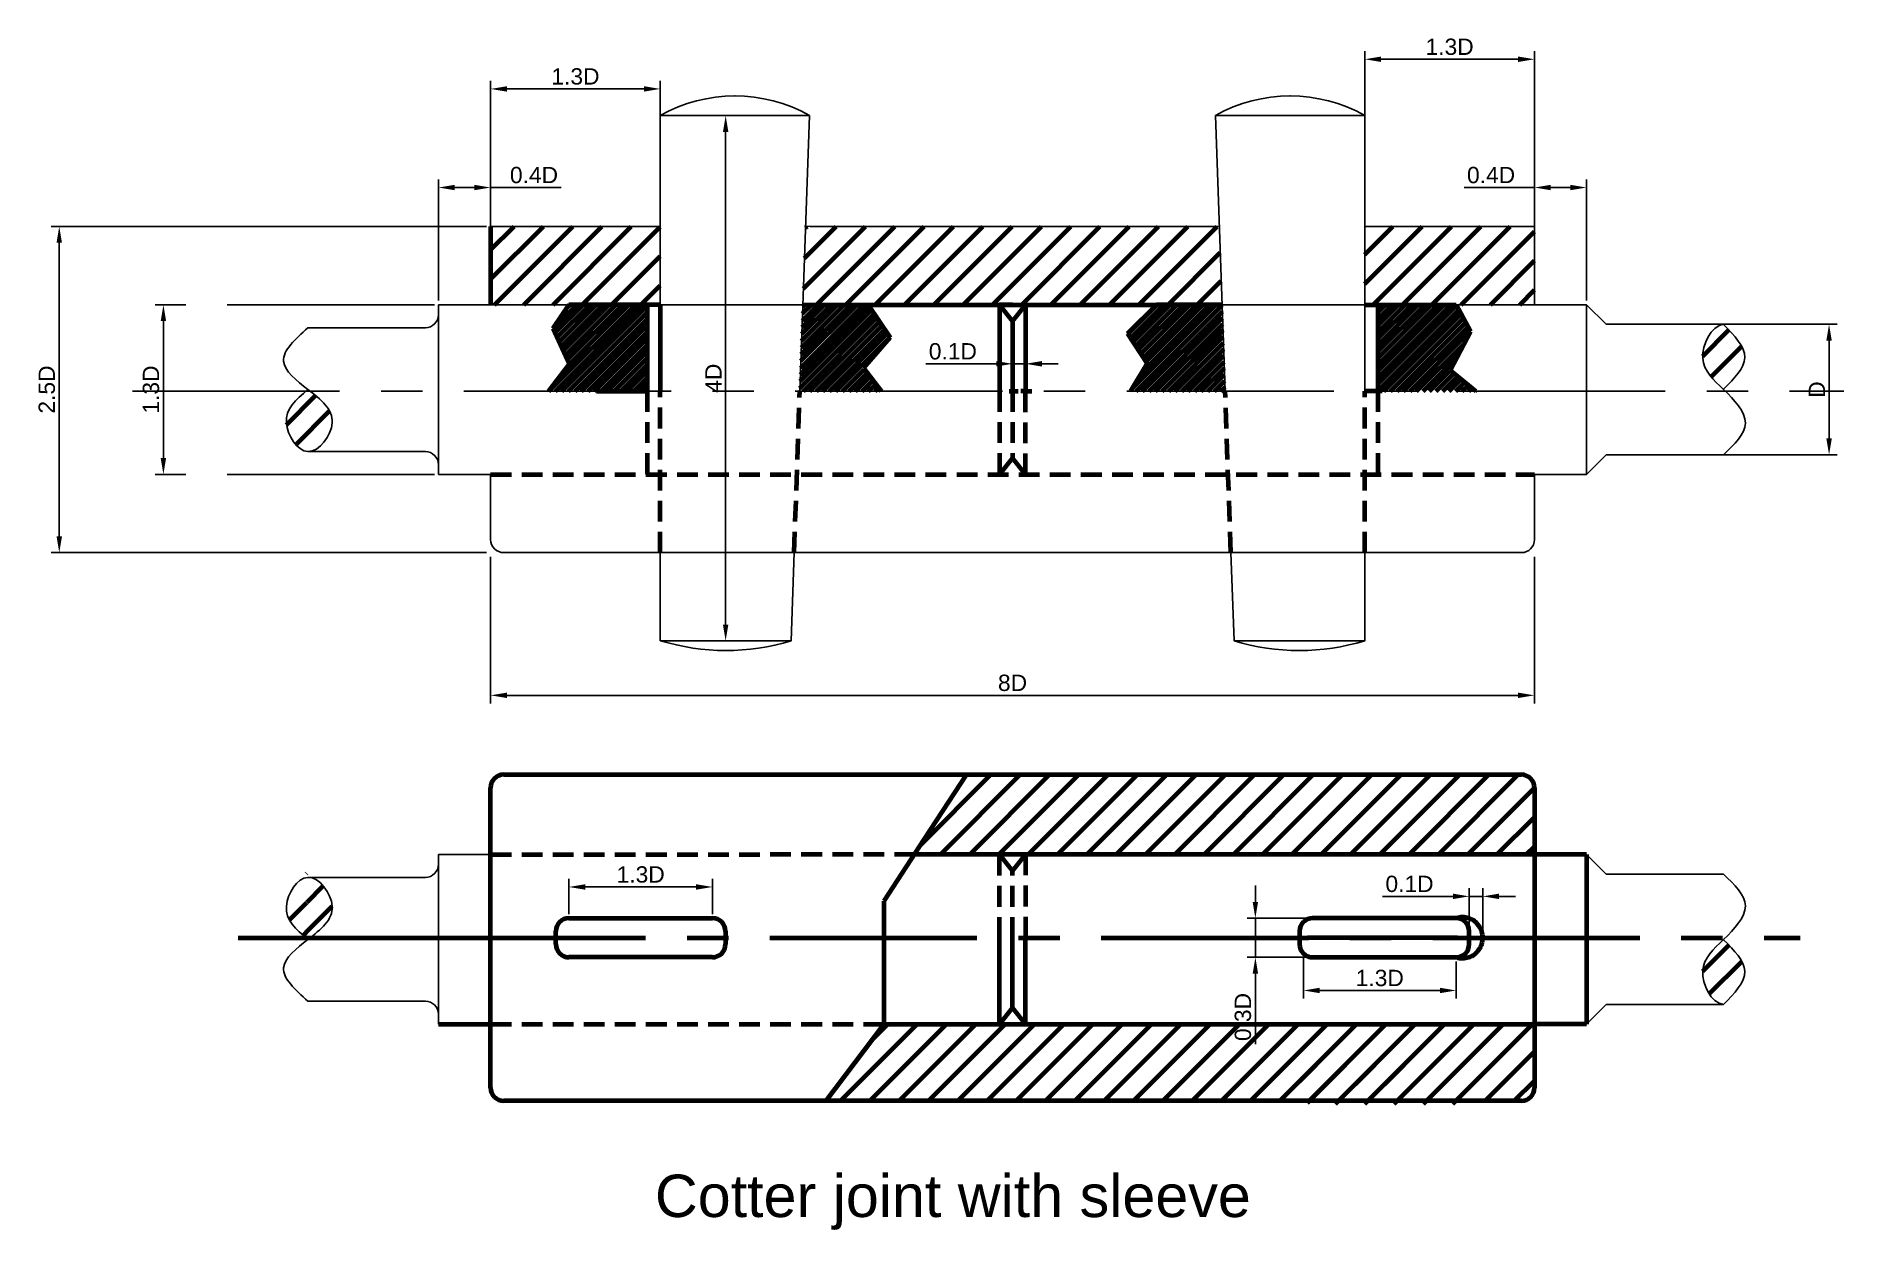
# Model space of a CAD drawing. Header units: millimetres. Extents: x 1809 to 2086, y 1688 to 1871.
import ezdxf

# ---------------------------------------------------------------- set-up
doc = ezdxf.new("R2010")
doc.units = ezdxf.units.MM
doc.linetypes.add('CENTER', pattern=[50.800000000000004, 31.75, -6.35, 6.35, -6.35])
doc.linetypes.add('HIDDEN2', pattern=[4.762499999999999, 3.175, -1.5875])
doc.styles.get("Standard").update_dxf_attribs({"font": 'arial.ttf'})
doc.dimstyles.new('ISO-25', dxfattribs={"dimtxt": 2.5, "dimasz": 2.5, "dimexe": 1.25, "dimexo": 0.625, "dimtad": 1, "dimtxsty": 'Standard', "dimcen": 2.5, "dimadec": 0, "dimazin": 0, "dimtfac": 1, "dimtmove": 0, "dimatfit": 3, "dimfxl": 1, "dimarcsym": 0})
pattern_1 = [(45, (0, 0), (-2.245064030267288, 2.245064030267288), [])]
pattern_2 = [(45, (0, 22.47614198587235), (-2.245064030267288, 2.245064030267288), [])]

# ---------------------------------------------------------------- blocks, each defined once
blk = doc.blocks.new('*D2')
at = {"color": 0, "linetype": 'CENTER', "lineweight": -2, "transparency": 16777216}
for p, q in [((1891.056070759498, 1736.83928515857), (1891.056070759498, 1742.246351432156)), ((1893.556070759498, 1740.996351432156), (1910.556070759498, 1740.996351432156)), ((1913.056070759498, 1736.83928515857), (1913.056070759498, 1742.246351432156))]:
    blk.add_line(p, q, dxfattribs=at)
at = {"color": 0, "linetype": 'CENTER', "lineweight": 100, "transparency": 16777216}
for points in [[(1893.556070759498, 1741.413018098823), (1893.556070759498, 1740.579684765489), (1891.056070759498, 1740.996351432156)], [(1910.556070759498, 1741.413018098823), (1910.556070759498, 1740.579684765489), (1913.056070759498, 1740.996351432156)]]:
    blk.add_solid(points, dxfattribs=at)
at = {"layer": 'Defpoints', "color": 0, "linetype": 'CENTER', "lineweight": 100, "transparency": 16777216}
for p in [(1913.056070759498, 1740.996351432156), (1891.056070759498, 1736.21428515857), (1913.056070759498, 1736.21428515857)]:
    blk.add_point(p, dxfattribs=at)
at = {"color": 0, "linetype": 'CENTER', "lineweight": 100, "transparency": 16777216, "insert": (1902.056070759498, 1742.898636561761), "char_height": 2.5, "attachment_point": 5}
blk.add_mtext('1.3D', dxfattribs=at)
blk = doc.blocks.new('*D3')
at = {"color": 0, "linetype": 'CENTER', "lineweight": -2, "transparency": 16777216}
for p, q in [((1996.27804876492, 1738.714285158572), (1996.27804876492, 1741.214285158572)), ((2004.431070759497, 1736.214285158572), (1995.02804876492, 1736.214285158572)), ((1996.27804876492, 1736.214285158572), (1996.27804876492, 1730.214285158572)), ((2004.431070759497, 1730.214285158572), (1995.02804876492, 1730.214285158572)), ((1996.27804876492, 1727.714285158572), (1996.27804876492, 1716.917900438244))]:
    blk.add_line(p, q, dxfattribs=at)
at = {"color": 0, "linetype": 'CENTER', "lineweight": 100, "transparency": 16777216}
for points in [[(1995.861382098253, 1738.714285158572), (1996.694715431586, 1738.714285158572), (1996.27804876492, 1736.214285158572)], [(1995.861382098253, 1727.714285158572), (1996.694715431586, 1727.714285158572), (1996.27804876492, 1730.214285158572)]]:
    blk.add_solid(points, dxfattribs=at)
at = {"layer": 'Defpoints', "color": 0, "linetype": 'CENTER', "lineweight": 100, "transparency": 16777216}
for p in [(2005.056070759497, 1736.214285158572), (1996.27804876492, 1730.214285158572), (2005.056070759497, 1730.214285158572)]:
    blk.add_point(p, dxfattribs=at)
at = {"color": 0, "linetype": 'CENTER', "lineweight": 100, "transparency": 16777216, "insert": (1994.375763635315, 1721.066092798408), "char_height": 2.5, "attachment_point": 5, "rotation": 90}
blk.add_mtext('0.3D', dxfattribs=at)
blk = doc.blocks.new('*D5')
at = {"color": 0, "linetype": 'CENTER', "lineweight": -2, "transparency": 16777216}
for p, q in [((2029.056070759497, 1733.83928515857), (2029.056070759497, 1740.80463453191)), ((2031.147956302776, 1733.839285158572), (2031.147956302776, 1740.80463453191)), ((2026.556070759497, 1739.55463453191), (2015.75968603917, 1739.55463453191)), ((2031.147956302776, 1739.55463453191), (2029.056070759497, 1739.55463453191)), ((2033.647956302776, 1739.55463453191), (2036.147956302776, 1739.55463453191))]:
    blk.add_line(p, q, dxfattribs=at)
at = {"color": 0, "linetype": 'CENTER', "lineweight": 100, "transparency": 16777216}
for points in [[(2026.556070759497, 1739.971301198577), (2026.556070759497, 1739.137967865243), (2029.056070759497, 1739.55463453191)], [(2033.647956302776, 1739.971301198577), (2033.647956302776, 1739.137967865243), (2031.147956302776, 1739.55463453191)]]:
    blk.add_solid(points, dxfattribs=at)
at = {"layer": 'Defpoints', "color": 0, "linetype": 'CENTER', "lineweight": 100, "transparency": 16777216}
for p in [(2029.056070759497, 1739.55463453191), (2029.056070759497, 1733.21428515857), (2031.147956302776, 1733.214285158572)]:
    blk.add_point(p, dxfattribs=at)
at = {"color": 0, "linetype": 'CENTER', "lineweight": 100, "transparency": 16777216, "insert": (2019.907878399334, 1741.456067001214), "char_height": 2.5, "attachment_point": 5}
blk.add_mtext('0.1D', dxfattribs=at)
blk = doc.blocks.new('*D6')
at = {"color": 0, "linetype": 'CENTER', "lineweight": -2, "transparency": 16777216}
for p, q in [((2003.641857197124, 1730.175071596198), (2003.641857197124, 1723.882451379656)), ((2027.056070759497, 1729.589285158572), (2027.056070759497, 1723.882451379656)), ((2006.141857197124, 1725.132451379656), (2024.556070759497, 1725.132451379656))]:
    blk.add_line(p, q, dxfattribs=at)
at = {"color": 0, "linetype": 'CENTER', "lineweight": 100, "transparency": 16777216}
for points in [[(2006.141857197124, 1725.549118046323), (2006.141857197124, 1724.715784712989), (2003.641857197124, 1725.132451379656)], [(2024.556070759497, 1725.549118046323), (2024.556070759497, 1724.715784712989), (2027.056070759497, 1725.132451379656)]]:
    blk.add_solid(points, dxfattribs=at)
at = {"layer": 'Defpoints', "color": 0, "linetype": 'CENTER', "lineweight": 100, "transparency": 16777216}
for p in [(2003.641857197124, 1730.800071596198), (2027.056070759497, 1730.214285158572), (2027.056070759497, 1725.132451379656)]:
    blk.add_point(p, dxfattribs=at)
at = {"color": 0, "linetype": 'CENTER', "lineweight": 100, "transparency": 16777216, "insert": (2015.348963978311, 1727.03473650926), "char_height": 2.5, "attachment_point": 5}
blk.add_mtext('1.3D', dxfattribs=at)
blk = doc.blocks.new('*D7')
at = {"color": 0, "lineweight": -2, "transparency": 16777216}
for p, q in [((1915.878129583027, 1859.243802430995), (1913.832336066946, 1859.243802430995)), ((1915.082336066946, 1856.743802430995), (1915.082336066946, 1781.223983793653)), ((1914.457336066946, 1778.723983793653), (1913.832336066946, 1778.723983793653))]:
    blk.add_line(p, q, dxfattribs=at)
at = {"color": 0, "lineweight": 100, "transparency": 16777216}
for points in [[(1914.665669400279, 1856.743802430995), (1915.499002733613, 1856.743802430995), (1915.082336066946, 1859.243802430995)], [(1914.665669400279, 1781.223983793653), (1915.499002733613, 1781.223983793653), (1915.082336066946, 1778.723983793653)]]:
    blk.add_solid(points, dxfattribs=at)
at = {"layer": 'Defpoints', "color": 0, "lineweight": 100, "transparency": 16777216}
for p in [(1916.503129583027, 1859.243802430995), (1915.082336066946, 1778.723983793653), (1915.082336066946, 1778.723983793653)]:
    blk.add_point(p, dxfattribs=at)
at = {"color": 0, "lineweight": 100, "transparency": 16777216, "insert": (1913.207336066945, 1818.983893112324), "char_height": 2.5, "attachment_point": 5, "rotation": 90}
blk.add_mtext('4D', dxfattribs=at)
blk = doc.blocks.new('*D8')
at = {"color": 0, "linetype": 'CENTER', "lineweight": -2, "transparency": 16777216}
for p, q in [((1879.056070759498, 1842.868802430995), (1879.056070759498, 1864.574861760845)), ((1881.556070759498, 1863.324861760845), (1902.556070759498, 1863.324861760845)), ((1905.056070759498, 1842.868802430995), (1905.056070759498, 1864.574861760845))]:
    blk.add_line(p, q, dxfattribs=at)
at = {"color": 0, "linetype": 'CENTER', "lineweight": 100, "transparency": 16777216}
for points in [[(1881.556070759498, 1863.741528427512), (1881.556070759498, 1862.908195094178), (1879.056070759498, 1863.324861760845)], [(1902.556070759498, 1863.741528427512), (1902.556070759498, 1862.908195094178), (1905.056070759498, 1863.324861760845)]]:
    blk.add_solid(points, dxfattribs=at)
at = {"layer": 'Defpoints', "color": 0, "linetype": 'CENTER', "lineweight": 100, "transparency": 16777216}
for p in [(1905.056070759498, 1863.324861760845), (1879.056070759498, 1842.243802430995), (1905.056070759498, 1842.243802430995)]:
    blk.add_point(p, dxfattribs=at)
at = {"color": 0, "linetype": 'CENTER', "lineweight": 100, "transparency": 16777216, "insert": (1892.056070759498, 1865.22714689045), "char_height": 2.5, "attachment_point": 5}
blk.add_mtext('1.3D', dxfattribs=at)
blk = doc.blocks.new('*D10')
at = {"color": 0, "linetype": 'CENTER', "lineweight": -2, "transparency": 16777216}
for p, q in [((1870.431070759498, 1830.243802430995), (1827.646963224028, 1830.243802430995)), ((1828.896963224028, 1827.743802430995), (1828.896963224028, 1806.743802430995)), ((1870.431070759498, 1804.243802430995), (1827.646963224028, 1804.243802430995))]:
    blk.add_line(p, q, dxfattribs=at)
at = {"color": 0, "linetype": 'CENTER', "lineweight": 100, "transparency": 16777216}
for points in [[(1828.480296557361, 1827.743802430995), (1829.313629890694, 1827.743802430995), (1828.896963224028, 1830.243802430995)], [(1828.480296557361, 1806.743802430995), (1829.313629890694, 1806.743802430995), (1828.896963224028, 1804.243802430995)]]:
    blk.add_solid(points, dxfattribs=at)
at = {"layer": 'Defpoints', "color": 0, "linetype": 'CENTER', "lineweight": 100, "transparency": 16777216}
for p in [(1871.056070759498, 1830.243802430995), (1828.896963224028, 1804.243802430995), (1871.056070759498, 1804.243802430995)]:
    blk.add_point(p, dxfattribs=at)
at = {"color": 0, "linetype": 'CENTER', "lineweight": 100, "transparency": 16777216, "insert": (1826.994678094423, 1817.243802430995), "char_height": 2.5, "attachment_point": 5, "rotation": 90}
blk.add_mtext('1.3D', dxfattribs=at)
blk = doc.blocks.new('*D11')
at = {"color": 0, "lineweight": -2, "transparency": 16777216}
for p, q in [((1878.431070759498, 1842.243802430995), (1811.681988144838, 1842.243802430995)), ((1812.931988144838, 1839.743802430995), (1812.931988144838, 1794.743802430995)), ((1878.431070759499, 1792.243802430995), (1811.681988144838, 1792.243802430995))]:
    blk.add_line(p, q, dxfattribs=at)
at = {"color": 0, "lineweight": 100, "transparency": 16777216}
for points in [[(1812.515321478171, 1839.743802430995), (1813.348654811505, 1839.743802430995), (1812.931988144838, 1842.243802430995)], [(1812.515321478171, 1794.743802430995), (1813.348654811505, 1794.743802430995), (1812.931988144838, 1792.243802430995)]]:
    blk.add_solid(points, dxfattribs=at)
at = {"layer": 'Defpoints', "color": 0, "lineweight": 100, "transparency": 16777216}
for p in [(1879.056070759498, 1842.243802430995), (1812.931988144838, 1792.243802430995), (1879.056070759499, 1792.243802430995)]:
    blk.add_point(p, dxfattribs=at)
at = {"color": 0, "lineweight": 100, "transparency": 16777216, "insert": (1811.030555675533, 1817.243802430995), "char_height": 2.5, "attachment_point": 5, "rotation": 90}
blk.add_mtext('2.5D', dxfattribs=at)
blk = doc.blocks.new('*D12')
at = {"color": 0, "lineweight": -2, "transparency": 16777216}
for p, q in [((1879.056070759499, 1791.618802430995), (1879.056070759499, 1769.120634679183)), ((2039.056070759498, 1791.618802430992), (2039.056070759498, 1769.120634679183)), ((1881.556070759499, 1770.370634679183), (2036.556070759498, 1770.370634679183))]:
    blk.add_line(p, q, dxfattribs=at)
at = {"color": 0, "lineweight": 100, "transparency": 16777216}
for points in [[(1881.556070759499, 1770.78730134585), (1881.556070759499, 1769.953968012516), (1879.056070759499, 1770.370634679183)], [(2036.556070759498, 1770.78730134585), (2036.556070759498, 1769.953968012516), (2039.056070759498, 1770.370634679183)]]:
    blk.add_solid(points, dxfattribs=at)
at = {"layer": 'Defpoints', "color": 0, "lineweight": 100, "transparency": 16777216}
for p in [(1879.056070759499, 1792.243802430995), (2039.056070759498, 1792.243802430992), (2039.056070759498, 1770.370634679183)]:
    blk.add_point(p, dxfattribs=at)
at = {"color": 0, "lineweight": 100, "transparency": 16777216, "insert": (1959.056070759499, 1772.272067148487), "char_height": 2.5, "attachment_point": 5}
blk.add_mtext('8D', dxfattribs=at)
blk = doc.blocks.new('*D14')
at = {"color": 0, "lineweight": -2, "transparency": 16777216}
for p, q in [((2050.681070759498, 1827.243802430995), (2085.469503175306, 1827.243802430995)), ((2084.219503175306, 1824.743802430995), (2084.219503175306, 1809.743802430995)), ((2050.681070759498, 1807.243802430995), (2085.469503175306, 1807.243802430995))]:
    blk.add_line(p, q, dxfattribs=at)
at = {"color": 0, "lineweight": 100, "transparency": 16777216}
for points in [[(2083.802836508639, 1824.743802430995), (2084.636169841972, 1824.743802430995), (2084.219503175306, 1827.243802430995)], [(2083.802836508639, 1809.743802430995), (2084.636169841972, 1809.743802430995), (2084.219503175306, 1807.243802430995)]]:
    blk.add_solid(points, dxfattribs=at)
at = {"layer": 'Defpoints', "color": 0, "lineweight": 100, "transparency": 16777216}
for p in [(2050.056070759498, 1827.243802430995), (2050.056070759498, 1807.243802430995), (2084.219503175306, 1807.243802430995)]:
    blk.add_point(p, dxfattribs=at)
at = {"color": 0, "lineweight": 100, "transparency": 16777216, "insert": (2082.344503175305, 1817.243802430995), "char_height": 2.5, "attachment_point": 5, "rotation": 90}
blk.add_mtext('D', dxfattribs=at)
blk = doc.blocks.new('*D15')
at = {"color": 0, "lineweight": -2, "transparency": 16777216}
for p, q in [((1956.556070759498, 1821.188504987602), (1945.75968603917, 1821.188504987602)), ((1959.056070759498, 1821.551564284518), (1959.056070759498, 1822.438504987602)), ((1961.056070759498, 1821.188504987602), (1959.056070759498, 1821.188504987602)), ((1961.056070759498, 1821.551564284518), (1961.056070759498, 1822.438504987602)), ((1963.556070759498, 1821.188504987602), (1966.056070759498, 1821.188504987602))]:
    blk.add_line(p, q, dxfattribs=at)
at = {"color": 0, "lineweight": 100, "transparency": 16777216}
for points in [[(1956.556070759498, 1821.605171654269), (1956.556070759498, 1820.771838320935), (1959.056070759498, 1821.188504987602)], [(1963.556070759498, 1821.605171654269), (1963.556070759498, 1820.771838320935), (1961.056070759498, 1821.188504987602)]]:
    blk.add_solid(points, dxfattribs=at)
at = {"layer": 'Defpoints', "color": 0, "lineweight": 100, "transparency": 16777216}
for p in [(1959.056070759498, 1821.188504987602), (1959.056070759498, 1820.926564284518), (1961.056070759498, 1820.926564284518)]:
    blk.add_point(p, dxfattribs=at)
at = {"color": 0, "lineweight": 100, "transparency": 16777216, "insert": (1949.907878399334, 1823.089937456906), "char_height": 2.5, "attachment_point": 5}
blk.add_mtext('0.1D', dxfattribs=at)
blk = doc.blocks.new('*D16')
at = {"color": 0, "lineweight": -2, "transparency": 16777216}
for p, q in [((2013.056070759498, 1842.868802430995), (2013.056070759498, 1869.120772621304)), ((2015.556070759498, 1867.870772621304), (2036.556070759498, 1867.870772621304)), ((2039.056070759498, 1842.868802430995), (2039.056070759498, 1869.120772621304))]:
    blk.add_line(p, q, dxfattribs=at)
at = {"color": 0, "lineweight": 100, "transparency": 16777216}
for points in [[(2015.556070759498, 1868.28743928797), (2015.556070759498, 1867.454105954637), (2013.056070759498, 1867.870772621304)], [(2036.556070759498, 1868.28743928797), (2036.556070759498, 1867.454105954637), (2039.056070759498, 1867.870772621304)]]:
    blk.add_solid(points, dxfattribs=at)
at = {"layer": 'Defpoints', "color": 0, "lineweight": 100, "transparency": 16777216}
for p in [(2039.056070759498, 1867.870772621304), (2013.056070759498, 1842.243802430995), (2039.056070759498, 1842.243802430995)]:
    blk.add_point(p, dxfattribs=at)
at = {"color": 0, "lineweight": 100, "transparency": 16777216, "insert": (2026.056070759498, 1869.773057750908), "char_height": 2.5, "attachment_point": 5}
blk.add_mtext('1.3D', dxfattribs=at)
blk = doc.blocks.new('*D17')
at = {"color": 0, "lineweight": -2, "transparency": 16777216}
for p, q in [((1871.056070759498, 1830.868802430995), (1871.056070759498, 1849.46005528897)), ((1879.056070759498, 1830.868802430995), (1879.056070759498, 1849.46005528897)), ((1873.556070759498, 1848.21005528897), (1876.556070759498, 1848.21005528897)), ((1879.056070759498, 1848.21005528897), (1889.852455479826, 1848.21005528897))]:
    blk.add_line(p, q, dxfattribs=at)
at = {"color": 0, "lineweight": 100, "transparency": 16777216}
for points in [[(1873.556070759498, 1848.626721955636), (1873.556070759498, 1847.793388622303), (1871.056070759498, 1848.21005528897)], [(1876.556070759498, 1848.626721955636), (1876.556070759498, 1847.793388622303), (1879.056070759498, 1848.21005528897)]]:
    blk.add_solid(points, dxfattribs=at)
at = {"layer": 'Defpoints', "color": 0, "lineweight": 100, "transparency": 16777216}
for p in [(1879.056070759498, 1848.21005528897), (1871.056070759498, 1830.243802430995), (1879.056070759498, 1830.243802430995)]:
    blk.add_point(p, dxfattribs=at)
at = {"color": 0, "lineweight": 100, "transparency": 16777216, "insert": (1885.704263119662, 1850.111487758274), "char_height": 2.5, "attachment_point": 5}
blk.add_mtext('0.4D', dxfattribs=at)
blk = doc.blocks.new('*D18')
at = {"color": 0, "lineweight": -2, "transparency": 16777216}
for p, q in [((2039.056070759497, 1830.868802430995), (2039.056070759497, 1849.46005528897)), ((2047.056070759498, 1830.868802430995), (2047.056070759498, 1849.46005528897)), ((2039.056070759497, 1848.21005528897), (2028.25968603917, 1848.21005528897)), ((2044.556070759498, 1848.21005528897), (2041.556070759497, 1848.21005528897))]:
    blk.add_line(p, q, dxfattribs=at)
at = {"color": 0, "lineweight": 100, "transparency": 16777216}
for points in [[(2041.556070759497, 1848.626721955636), (2041.556070759497, 1847.793388622303), (2039.056070759497, 1848.21005528897)], [(2044.556070759498, 1848.626721955636), (2044.556070759498, 1847.793388622303), (2047.056070759498, 1848.21005528897)]]:
    blk.add_solid(points, dxfattribs=at)
at = {"layer": 'Defpoints', "color": 0, "lineweight": 100, "transparency": 16777216}
for p in [(2039.056070759497, 1848.21005528897), (2039.056070759497, 1830.243802430995), (2047.056070759498, 1830.243802430995)]:
    blk.add_point(p, dxfattribs=at)
at = {"color": 0, "lineweight": 100, "transparency": 16777216, "insert": (2032.407878399333, 1850.111487758274), "char_height": 2.5, "attachment_point": 5}
blk.add_mtext('0.4D', dxfattribs=at)

msp = doc.modelspace()

# ---------------------------------------------------------------- hatches: boundary and pattern name
at = {"lineweight": 100}
h = msp.add_hatch(dxfattribs=at)
h.set_pattern_fill('ANSI31', color=256)
h.set_pattern_definition(pattern_1)
h.paths.add_polyline_path([(1905.056070759498, 1830.243802430995), (1905.056070759498, 1842.243802430995), (1879.056070759498, 1842.243802430995), (1879.056070759498, 1830.243802430995)])
h.paths.add_polyline_path([(2013.056070759498, 1842.243802430995), (2013.056070759498, 1830.243802430995), (2015.056070759498, 1830.243802430995), (2027.056067425418, 1830.252747703201), (2039.056070759498, 1830.247380539281), (2039.056070759498, 1842.243802430995)])
h.paths.add_polyline_path([(1928.056070759498, 1842.243802430995), (1927.351066612415, 1842.268684930304), (1926.926658994792, 1830.243802430995), (1936.926657530292, 1830.249214455132), (1981.141882658645, 1830.247041612668), (1981.185591378702, 1830.290461600766), (1991.185482524204, 1830.243802430995), (1990.761074906581, 1842.268684930304), (1990.056070759498, 1842.243802430995)])
h = msp.add_hatch(dxfattribs=at)
h.set_pattern_fill('JIS_WOOD', color=256)
h.set_pattern_definition([(45, (0, 0), (-0.4999999991609842, 0.4999999991609843), [])])
h.paths.add_polyline_path([(1903.056070759498, 1830.243802430995), (1891.056070759498, 1830.243802430995), (1888.592856905181, 1826.618761034927), (1891.077840654139, 1821.156299017944), (1887.930200899274, 1816.992293795535), (1903.056070759498, 1816.992293795535)])
h.paths.add_polyline_path([(1940.299061049325, 1825.246184471583), (1936.930305625407, 1830.243802430995), (1926.926658994792, 1830.243802430995), (1926.458958690011, 1816.992293795535), (1938.931691565795, 1816.992293795535), (1936.196952598732, 1820.496850786268)])
h.paths.add_polyline_path([(1979.692391241162, 1821.212500958209), (1977.1529849611, 1816.992293795535), (1991.653182828985, 1816.992293795535), (1991.185482524204, 1830.243802430995), (1981.138621937232, 1830.243802430995), (1976.69719965265, 1825.831719384801)])
h.paths.add_polyline_path([(2015.056070759498, 1816.992293795535), (2030.098352446743, 1816.992293795535), (2026.113752734835, 1820.190928162885), (2029.268225811989, 1826.162905908012), (2027.06090584214, 1830.243802430995), (2015.056070759498, 1830.243802430995)])
h = msp.add_hatch(dxfattribs=at)
h.set_pattern_fill('ANSI31', color=256)
h.set_pattern_definition(pattern_1)
edge = h.paths.add_edge_path()
edge.add_spline(control_points=[(1851.193007538845, 1807.743802430994), (1852.877346931492, 1807.808964760297), (1856.510545008367, 1812.843259088859), (1853.221720400255, 1815.557251731796), (1851.379472359594, 1816.992293795535)], knot_values=[12.4175952060074, 12.4175952060074, 12.4175952060074, 12.4175952060074, 18.02502989470254, 23.98843170239617, 23.98843170239617, 23.98843170239617, 23.98843170239617], degree=3, periodic=0)
edge.add_line((1851.379472359594, 1816.992293795535), (1850.763956786233, 1816.992293795535))
edge.add_spline(control_points=[(1850.763956786233, 1816.992293795535), (1849.000581450015, 1815.550978046382), (1846.278215006146, 1812.778049812601), (1849.407633958866, 1807.808484671646), (1851.056070759498, 1807.743802430994)], knot_values=[24.14061821083054, 24.14061821083054, 24.14061821083054, 24.14061821083054, 29.8938918478058, 35.39944954943317, 35.39944954943377, 35.39944954943377, 35.39944954943377], degree=3, periodic=0)
edge.add_line((1851.056070759496, 1807.743802430995), (1851.193007538846, 1807.743802430995))
edge = h.paths.add_edge_path()
edge.add_spline(control_points=[(2068.101407065619, 1817.353282578321), (2069.682687709104, 1818.942305518202), (2072.931062610642, 1822.206585174788), (2069.688230121769, 1825.532629581157), (2068.02398027811, 1827.23958450476)], knot_values=[0, 0, 0, 0, 5.756811717283259, 11.82603655610111, 11.82603655610111, 11.82603655610111, 11.82603655610111], degree=3, periodic=0)
edge.add_spline(control_points=[(2068.023980278109, 1827.23958450476), (2066.125273312886, 1826.975121019354), (2063.392406592109, 1821.435026055369), (2066.579841354798, 1818.672169877224), (2068.229294698276, 1817.076689450024), (2068.315874117291, 1816.992293795535)], knot_values=[11.701152654938, 11.701152654938, 11.701152654938, 11.701152654938, 17.77421631639267, 23.54032160512967, 23.86016723394088, 23.86016723394088, 23.86016723394088, 23.86016723394088], degree=3, periodic=0)
h.paths.add_polyline_path([(2027.056070759497, 1707.7381431727), (2005.056070759498, 1707.738143172699, -0.4142135623731137), (2003.056070759497, 1709.738143172699), (2003.056070759497, 1710.738143172697), (2029.056070759497, 1710.738143172697), (2029.056070759497, 1709.738143172701, -0.4142135623731507)])
h.paths.add_polyline_path([(2027.056070759497, 1713.7381431727), (2005.056070759497, 1713.738143172699, 0.4142135623730764), (2003.056070759497, 1711.738143172699), (2003.056070759497, 1710.738143172697), (2029.056070759497, 1710.738143172697), (2029.056070759497, 1711.7381431727, 0.4142135623731092)])
h.paths.add_polyline_path([(2068.137965752599, 1700.607783518451), (2068.175939801666, 1700.646760335922), (2068.099978133398, 1700.568806571859)])
h.paths.add_polyline_path([(2068.251829095895, 1700.724713411334), (2068.175939801666, 1700.646760335922), (2068.213895757224, 1700.685736981229)])
h.paths.add_polyline_path([(2068.327609829065, 1700.802665453774), (2068.251829095895, 1700.724713411334), (2068.289735294301, 1700.763689583196)])
h.paths.add_polyline_path([(2067.898379384921, 1710.335292481149), (2067.930297789125, 1710.365891659601), (2067.891852489685, 1710.32907058431), (2067.853446051082, 1710.292314796242)])
h.paths.add_polyline_path([(2068.023603302768, 1710.455340744959), (2068.101407065619, 1710.377154389912), (2068.315874117291, 1710.738143172697), (2068.277297486248, 1710.700581869537), (2068.238711712099, 1710.663093568227), (2068.200121833745, 1710.625679085892), (2068.161532890082, 1710.588339239653), (2068.122949920011, 1710.551074846633), (2068.084377962432, 1710.513886723956), (2068.045822054492, 1710.47677567708), (2068.007287051326, 1710.43974129916), (2067.968777469605, 1710.402780928942)])
h.paths.add_polyline_path([(2067.662153563557, 1710.109413425284), (2067.624074365737, 1710.07298831718), (2067.700298501004, 1710.145886379648)])
h.paths.add_polyline_path([(2067.548131108162, 1710.000270012442), (2067.624074365737, 1710.07298831718), (2067.586065387339, 1710.036608148509)])
h.paths.add_polyline_path([(2068.329636747138, 1710.147633093011), (2068.405535270426, 1710.071124299994), (2068.367602699771, 1710.10937885532)])
h.paths.add_polyline_path([(2068.253623771353, 1710.224140796995), (2068.177534493902, 1710.300647774959), (2068.215586285909, 1710.262394354041)])
h.paths.add_polyline_path([(2068.253623771353, 1710.224140796995), (2068.329636747138, 1710.147633093011), (2068.291642181381, 1710.185887058444)])
at = {"linetype": 'CENTER', "lineweight": 100}
h = msp.add_hatch(dxfattribs=at)
h.set_pattern_fill('ANSI31', color=256)
h.set_pattern_definition(pattern_2)
h.paths.add_polyline_path([(2039.056070759498, 1746.020782697435), (2039.056070759498, 1756.21428515857, 0.4142135623730951), (2037.056070759498, 1758.21428515857), (1959.056070759498, 1758.21428515857), (1951.999186653173, 1758.21428515857), (1945.533494389721, 1748.333195595289), (1944.020366703973, 1746.020782697435)])
at = {"lineweight": 100}
h = msp.add_hatch(dxfattribs=at)
h.set_pattern_fill('ANSI31', color=256)
h.set_pattern_definition(pattern_1)
edge = h.paths.add_edge_path()
edge.add_spline(control_points=[(1851.379472359594, 1733.21428515857), (1853.221720400255, 1734.649327222309), (1856.510545008367, 1737.363319865246), (1852.877346931492, 1742.397614193808), (1851.193007538845, 1742.46277652311)], knot_values=[12.41759520600709, 12.41759520600709, 12.41759520600709, 12.41759520600709, 18.38099701370102, 23.98843170239617, 23.98843170239617, 23.98843170239617, 23.98843170239617], degree=3, periodic=0)
edge.add_line((1851.193007538844, 1742.46277652311), (1851.056070759499, 1742.46277652311))
edge.add_spline(control_points=[(1851.056070759498, 1742.46277652311), (1849.407633958866, 1742.398094282458), (1846.278215006145, 1737.428529141504), (1849.000581450015, 1734.655600907722), (1850.763956786234, 1733.214285158569)], knot_values=[24.14061821083054, 24.14061821083054, 24.14061821083054, 24.14061821083114, 29.64617591245851, 35.39944954943433, 35.39944954943433, 35.39944954943433, 35.39944954943433], degree=3, periodic=0)
edge.add_line((1850.763956786233, 1733.21428515857), (1851.379472359594, 1733.21428515857))
edge = h.paths.add_edge_path()
edge.add_spline(control_points=[(2068.02398027811, 1722.966994449345), (2069.688230121769, 1724.673949372948), (2072.931062610642, 1727.999993779317), (2069.682687709104, 1731.264273435902), (2068.101407065619, 1732.853296375784)], knot_values=[0, 0, 0, 0, 6.069224838817854, 11.82603655610111, 11.82603655610111, 11.82603655610111, 11.82603655610111], degree=3, periodic=0)
edge.add_spline(control_points=[(2068.315874117291, 1733.21428515857), (2068.229294698276, 1733.12988950408), (2066.579841354798, 1731.53440907688), (2063.392406592109, 1728.771552898736), (2066.125273312886, 1723.23145793475), (2068.023980278109, 1722.966994449344)], knot_values=[11.70115265493829, 11.70115265493829, 11.70115265493829, 11.70115265493829, 12.0209982837492, 17.7871035724862, 23.86016723394108, 23.86016723394108, 23.86016723394108, 23.86016723394108], degree=3, periodic=0)
at = {"linetype": 'CENTER', "lineweight": 100}
h = msp.add_hatch(dxfattribs=at)
h.set_pattern_fill('ANSI31', color=256)
h.set_pattern_definition(pattern_2)
h.paths.add_polyline_path([(2037.056070759498, 1708.21428515857, 0.4142135623730948), (2039.056070759498, 1710.21428515857), (2039.056070759498, 1719.96277652311), (1939.307920510727, 1719.96277652311), (1930.446888147123, 1708.214285158569)])

# ---------------------------------------------------------------- linework, layer by layer
for p, q in [((1916.450188406464, 1862.243802430995), (1916.556070759531, 1862.243802430995)), ((2001.661953112418, 1862.243802430995), (2001.556070759566, 1862.243802430995)), ((1905.056070759498, 1842.243802430995), (1905.056070759498, 1859.243802430995)), ((1905.056070759498, 1859.243802430995), (1905.056070759498, 1839.243802430995)), ((1905.056070759498, 1859.243802430995), (1927.950188406557, 1859.243802430995)), ((1926.458958690011, 1816.992293795535), (1927.950188406557, 1859.243802430995)), ((1990.161953112439, 1859.243802430995), (2013.056070759498, 1859.243802430995)), ((1991.653182828985, 1816.992293795535), (1990.161953112439, 1859.243802430995)), ((2013.056070759498, 1842.243802430995), (2013.056070759498, 1859.243802430995)), ((1879.056070759498, 1830.243802430995), (1879.056070759498, 1842.243802430995)), ((1879.056070759498, 1842.243802430995), (1905.056070759498, 1842.243802430995)), ((1905.056070759498, 1830.243802430995), (1905.056070759498, 1842.243802430995)), ((1928.056070759498, 1842.243802430995), (1927.351066612414, 1842.268684930304)), ((1928.056070759498, 1842.243802430995), (1990.056070759498, 1842.243802430995)), ((1990.056070759498, 1842.243802430995), (1990.761074906581, 1842.268684930304)), ((2013.056070759498, 1830.243802430995), (2013.056070759498, 1842.243802430995)), ((2039.056070759498, 1842.243802430995), (2013.056070759498, 1842.243802430995)), ((2039.056070759498, 1830.243802430995), (2039.056070759498, 1842.243802430995)), ((1871.056070759498, 1830.243802430995), (1871.056070759498, 1804.243802430995)), ((1871.056070759498, 1830.243802430995), (1871.056070759498, 1827.243802430995)), ((1871.056070759498, 1830.243802430995), (1871.056070759498, 1826.713802430995)), ((1871.056070759498, 1830.243802430995), (1879.056070759498, 1830.243802430995)), ((1871.056070759498, 1830.243802430995), (2047.056070759498, 1830.243802430995)), ((1879.056070759498, 1830.243802430995), (1905.056070759498, 1830.243802430995)), ((2013.056070759498, 1830.243802430995), (2013.056070759498, 1816.992293795535)), ((2047.056070759498, 1804.243802430995), (2047.056070759498, 1830.243802430995)), ((2047.056070759498, 1830.243802430995), (2047.056070759498, 1827.243802430995)), ((2050.056070759498, 1827.243802430995), (2047.056070759498, 1830.243802430995)), ((1869.056070759498, 1826.713802430995), (1851.056070759498, 1826.713802430995)), ((1869.056070759498, 1826.713802430995), (1851.056070759498, 1826.713802430995)), ((2050.056070759497, 1827.243802430995), (2068.0560707595, 1827.243802430995)), ((2050.056070759498, 1827.243802430995), (2068.056070759498, 1827.243802430995)), ((1869.056070759498, 1807.743802430995), (1851.056070759497, 1807.743802430995)), ((1871.056070759498, 1804.243802430995), (1871.056070759498, 1807.743802430995)), ((2047.056070759498, 1804.243802430995), (2047.056070759498, 1807.243802430995)), ((2050.056070759498, 1807.243802430995), (2047.056070759498, 1804.243802430995)), ((2050.056070759498, 1807.243802430995), (2068.056070759498, 1807.243802430995)), ((1871.056070759498, 1804.243802430995), (1879.056070759498, 1804.243802430995)), ((1879.056070759498, 1804.243802430995), (1879.056070759498, 1794.243802430995)), ((2039.056070759498, 1794.243802430995), (2039.056070759498, 1804.243802430995)), ((2039.056070759498, 1804.243802430995), (2047.056070759498, 1804.243802430995)), ((1881.056070759498, 1792.243802430995), (2037.056070759498, 1792.243802430995)), ((1905.056070759498, 1792.243802430995), (1905.056070759498, 1778.743802430994)), ((1925.107613042283, 1778.704167109918), (1925.585482524204, 1792.243802430995)), ((1993.003195448466, 1778.741936243547), (1992.526658994791, 1792.243802430995)), ((2013.056070759498, 1792.243802430995), (2013.056070759498, 1778.743802430995)), ((1905.056070759498, 1778.743802430994), (1905.056070759498, 1779.243802430995)), ((1905.057059091608, 1778.743800477386), (1925.107613042283, 1778.704167109919)), ((1915.05607075948, 1777.243802430995), (1915.239889053773, 1777.243802430995)), ((1993.056070759498, 1778.743802430995), (1993.003195448466, 1778.741936243547)), ((1993.056070759498, 1778.743802430995), (2013.056070759499, 1778.743802430995)), ((1871.056070759498, 1719.96277652311), (1871.056070759498, 1745.96277652311)), ((1871.056070759498, 1745.96277652311), (1871.056070759498, 1742.46277652311)), ((1871.056070759498, 1745.96277652311), (1879.056070759498, 1745.96277652311)), ((2050.056070759498, 1742.96277652311), (2047.056070759498, 1745.96277652311)), ((2050.056070759498, 1742.96277652311), (2068.056070759498, 1742.96277652311)), ((1869.056070759498, 1742.46277652311), (1851.056070759497, 1742.46277652311)), ((1869.056070759498, 1723.49277652311), (1851.056070759498, 1723.492776523109)), ((1869.056070759498, 1723.49277652311), (1851.056070759498, 1723.49277652311)), ((1871.056070759498, 1719.96277652311), (1871.056070759498, 1723.49277652311)), ((1871.056070759498, 1719.96277652311), (1871.056070759498, 1722.96277652311)), ((2050.056070759498, 1722.96277652311), (2047.056070759498, 1719.96277652311)), ((2050.056070759497, 1722.96277652311), (2068.0560707595, 1722.96277652311)), ((2050.056070759498, 1722.96277652311), (2068.056070759498, 1722.96277652311))]:
    msp.add_line(p, q)
at = {"lineweight": 100}
for p, q in [((1879.056070759498, 1842.243802430995), (1879.056070759498, 1830.243802430995)), ((1891.056070759498, 1830.243802430995), (1888.592856905181, 1826.618761034927)), ((1903.056070759498, 1830.243802430995), (1891.056070759498, 1830.243802430995)), ((1903.056070759498, 1830.243802430995), (1903.056070759498, 1816.992293795535)), ((1905.056070759498, 1830.243802430995), (1905.056070759498, 1816.992293795535)), ((1926.926658994792, 1830.243802430995), (1936.926657530292, 1830.249214455132)), ((1926.926658994792, 1830.243802430995), (1991.185482524204, 1830.243802430995)), ((1936.926657530292, 1830.249214455132), (1940.299061049325, 1825.246184471583)), ((1959.056070759498, 1830.243802430995), (1957.056070759498, 1830.243802430995)), ((1957.056070759498, 1830.243802430995), (1957.056070759498, 1816.992293795535)), ((1957.056070759498, 1830.243802430995), (1957.056070759498, 1827.743802430995)), ((1957.056070759498, 1830.243802430995), (1959.056070759498, 1827.743802430995)), ((1959.056070759498, 1830.243802430995), (1960.056070759498, 1830.243802430995)), ((1959.056070759498, 1827.743802430995), (1961.056070759498, 1830.243802430995)), ((1960.056070759498, 1830.243802430995), (1961.056070759498, 1830.243802430995)), ((1961.056070759498, 1830.243802430995), (1961.056070759498, 1816.992293795535)), ((1981.185591378702, 1830.290461600766), (1976.69719965265, 1825.831719384801)), ((1991.185482524204, 1830.243802430995), (1981.185591378702, 1830.290461600766)), ((2013.056070759498, 1830.243802430995), (2015.056070759498, 1830.243802430995)), ((2015.056070759498, 1830.243802430995), (2027.056067425418, 1830.252747703201)), ((2015.056070759498, 1830.243802430995), (2015.056070759498, 1816.992293795535)), ((2027.056067425418, 1830.252747703201), (2029.268225811989, 1826.162905908012)), ((1888.592856905181, 1826.618761034927), (1891.077840654139, 1821.156299017944)), ((1959.056070759498, 1827.743802430995), (1959.056070759498, 1816.992293795535)), ((2029.268225811989, 1826.162905908012), (2026.113752734835, 1820.190928162885)), ((1940.299061049325, 1825.246184471583), (1936.196952598732, 1820.496850786268)), ((1976.69719965265, 1825.831719384801), (1979.692391241162, 1821.212500958209)), ((1891.077840654139, 1821.156299017944), (1887.930200899274, 1816.992293795535)), ((1979.692391241162, 1821.212500958209), (1977.1529849611, 1816.992293795535)), ((1936.196952598732, 1820.496850786268), (1938.931691565795, 1816.992293795535)), ((2026.113752734835, 1820.190928162885), (2030.098352446743, 1816.992293795535)), ((1895.2862181129, 1816.992293795535), (1903.056070759498, 1816.992293795535)), ((1958.528968429462, 1816.992293795535), (1959.896866681978, 1816.992293795535)), ((2015.056070759498, 1816.992293795535), (2013.056070759498, 1816.992293795535)), ((1957.056070759497, 1804.243802430993), (1959.056070759497, 1806.743802430993)), ((1959.056070759497, 1806.743802430993), (1961.056070759497, 1804.243802430993)), ((1881.056070759498, 1758.21428515857), (1959.056070759498, 1758.21428515857)), ((1951.999186653173, 1758.21428515857), (1945.533494389721, 1748.333195595289)), ((1959.056070759498, 1758.21428515857), (2037.056070759498, 1758.21428515857)), ((1879.056070759498, 1710.214285158569), (1879.056070759498, 1756.21428515857)), ((1879.056070759498, 1746.21428515857), (1879.056070759498, 1754.21428515857)), ((2039.056070759498, 1756.21428515857), (2039.056070759498, 1710.21428515857)), ((1879.056070759498, 1733.21428515857), (1879.056070759498, 1746.21428515857)), ((1945.533494389721, 1748.333195595289), (1939.307920510727, 1738.819063067069)), ((1944.020366703973, 1746.020782697435), (2039.056070759498, 1746.020782697435)), ((1957.056070759497, 1745.962776523112), (1959.056070759497, 1743.462776523112)), ((1959.056070759497, 1743.462776523112), (1961.056070759497, 1745.962776523112)), ((2047.056070759498, 1745.96277652311), (2039.056070759498, 1745.96277652311)), ((2047.056070759498, 1745.96277652311), (2047.056070759498, 1719.96277652311)), ((1939.307920510727, 1738.819063067069), (1939.307920510727, 1719.96277652311)), ((1891.056070759498, 1736.21428515857), (1913.056070759498, 1736.21428515857)), ((2027.056070759497, 1736.214285158572), (2005.056070759497, 1736.214285158572)), ((1840.358292323022, 1733.21428515857), (1871.056070759498, 1733.21428515857)), ((1889.056070759498, 1733.21428515857), (1889.056070759498, 1734.21428515857)), ((1889.056070759498, 1732.21428515857), (1889.056070759498, 1733.21428515857)), ((1915.056070759498, 1734.21428515857), (1915.056070759498, 1732.21428515857)), ((1957.056070759498, 1719.96277652311), (1957.056070759498, 1733.21428515857)), ((1959.056070759498, 1722.46277652311), (1959.056070759498, 1733.21428515857)), ((1961.056070759498, 1719.96277652311), (1961.056070759498, 1733.21428515857)), ((2003.056070759497, 1734.214285158571), (2003.056070759497, 1732.214285158571)), ((2027.259800500462, 1733.214285158572), (2004.29072650606, 1733.214285158571)), ((2029.056070759497, 1733.214285158572), (2029.056070759497, 1734.214285158572)), ((2029.056070759497, 1732.214285158573), (2029.056070759497, 1733.214285158572)), ((1913.056070759498, 1730.21428515857), (1891.056070759498, 1730.21428515857)), ((2005.056070759498, 1730.214285158572), (2027.056070759497, 1730.214285158572)), ((1957.056070759498, 1719.96277652311), (1959.056070759498, 1722.46277652311)), ((1959.056070759498, 1722.46277652311), (1961.056070759498, 1719.96277652311)), ((1871.056070759498, 1719.96277652311), (1879.056070759498, 1719.96277652311)), ((1939.307920510727, 1719.96277652311), (1930.446888147122, 1708.214285158569)), ((1939.307920510727, 1719.96277652311), (2039.056070759498, 1719.96277652311)), ((2047.056070759498, 1719.96277652311), (2039.056070759498, 1719.96277652311)), ((2037.056070759498, 1708.21428515857), (1881.056070759498, 1708.214285158569))]:
    msp.add_line(p, q, dxfattribs=at)
at = {"linetype": 'HIDDEN2', "lineweight": 100}
for p, q in [((1903.056070759498, 1830.243802430995), (1891.056070759498, 1830.243802430995)), ((1905.056070759498, 1830.243802430995), (1903.056070759498, 1830.243802430995)), ((1905.056070759498, 1830.243802430995), (1903.056070759498, 1830.243802430995)), ((1903.056070759498, 1816.992293795535), (1903.056070759498, 1804.243802430994)), ((1905.056070759498, 1792.243802430995), (1905.056070759498, 1816.992293795535)), ((1925.585482524204, 1792.243802430995), (1926.458958690011, 1816.992293795535)), ((1957.056070759498, 1816.992293795535), (1957.056070759497, 1804.243802430993)), ((1959.056070759498, 1816.992293795535), (1959.056070759497, 1806.743802430993)), ((1961.056070759498, 1816.992293795535), (1960.335500893805, 1816.992293795535)), ((1961.056070759497, 1804.243802430993), (1961.056070759498, 1816.992293795535)), ((1961.056070759498, 1816.992293795535), (1962.02783281518, 1816.992293795535)), ((1992.526658994791, 1792.243802430995), (1991.653182828985, 1816.992293795535)), ((2013.056070759498, 1792.243802430995), (2013.056070759498, 1816.992293795535)), ((2015.056070759498, 1816.992293795535), (2015.056070759498, 1804.243802430992)), ((1879.056070759498, 1804.243802430995), (2039.056070759498, 1804.243802430991)), ((1879.056070759498, 1745.96277652311), (1944.020366703973, 1746.020782697435)), ((1957.056070759498, 1733.21428515857), (1957.056070759497, 1745.962776523112)), ((1961.056070759497, 1745.962776523112), (1961.056070759498, 1733.21428515857)), ((1959.056070759498, 1733.21428515857), (1959.056070759497, 1743.462776523112)), ((1879.056070759498, 1719.96277652311), (1939.307920510727, 1719.96277652311))]:
    msp.add_line(p, q, dxfattribs=at)
at = {"linetype": 'CENTER'}
msp.add_line((1824.158532455935, 1816.992293795535), (2086.484040100537, 1816.992293795535), dxfattribs=at)
at = {"linetype": 'CENTER', "lineweight": 100}
msp.add_line((1871.056070759498, 1733.21428515857), (2079.810311136225, 1733.21428515857), dxfattribs=at)
at = {"lineweight": 100}
msp.add_lwpolyline([(2015.690089023322, 1816.992293795535), (2015.056070759498, 1816.992293795535)], dxfattribs=at)
for centre, radius, start, end in [((1916.503129583027, 1838.9050769408), 23.33878553555998, 60.6282834529936, 119.3717165470052), ((2001.609011935968, 1838.905076940797), 23.33878553556207, 60.62828345299737, 119.3717165470029), ((1869.056070759498, 1828.713802430995), 2, 269.9999999999994, 0), ((1869.056070759498, 1805.743802430995), 2, 0, 90.00000000000061), ((1881.056070759498, 1794.243802430995), 2, 179.9999999999989, 270), ((2037.056070759498, 1794.243802430995), 2, 270, 0), ((1915.147979906631, 1811.933257525034), 34.68957684972063, 253.0886329610244, 286.6848574141701), ((2003.026582408259, 1811.52372477259), 34.2799350248598, 252.9984201437543, 287.0122441288353), ((1869.056070759498, 1744.46277652311), 2, 269.9999999999994, 0), ((1869.056070759498, 1721.49277652311), 2, 0, 90.00000000000061)]:
    msp.add_arc(centre, radius, start, end)
for centre, start, end in [((1881.056070759498, 1756.21428515857), 90, 180), ((2037.056070759498, 1756.21428515857), 0, 90), ((1891.056070759498, 1734.21428515857), 90, 180), ((1913.056070759498, 1734.21428515857), 0, 90), ((2005.056070759497, 1734.214285158572), 90, 180.0000000000024), ((2027.056070759497, 1734.214285158572), 2.442665995363981e-12, 90), ((1891.056070759498, 1732.21428515857), 179.9999999999957, 270), ((1913.056070759498, 1732.21428515857), 270, 0), ((2005.056070759497, 1732.214285158572), 180.0000000000024, 270), ((2027.056070759497, 1732.214285158572), 270, 6.717331487250948e-12), ((1881.056070759498, 1710.214285158569), 180, 270.0000000000001), ((2037.056070759498, 1710.21428515857), 270.0000000000001, 0)]:
    msp.add_arc(centre, 2, start, end, dxfattribs=at)
at = {"linetype": 'CENTER', "lineweight": 100}
msp.add_arc((2028.002276025675, 1733.214285158572), 3.145680277101014, 252.4946340722735, 107.5053659277201, dxfattribs=at)
for points, knots in [([(1851.056070759498, 1826.713802430995), (1849.117767370175, 1824.983093120465), (1845.429754742776, 1821.690070043299), (1851.287257948768, 1817.026897021914), (1856.665712027257, 1812.959756597525), (1851.008534371415, 1805.266230341197), (1846.19086307745, 1812.916766010846), (1849.162219497695, 1815.708860268032), (1851.068527057756, 1817.238801742248), (1851.074760602361, 1817.243802430995)], [0, 0, 0, 0, 6.34356008969621, 12.06990084335157, 18.38099701370102, 24.14061821083114, 29.64617591245851, 35.7137189544389, 35.73361328754214, 35.73361328754214, 35.73361328754214, 35.73361328754214]), ([(2068.056070759498, 1807.243802430995), (2069.707116209807, 1808.84124499587), (2073.072830572266, 1812.097687986459), (2068.101407065619, 1817.353282578321), (2063.383450646229, 1821.44278903477), (2066.141094240438, 1827.007118570631), (2068.0560707595, 1827.243802430995)], [0, 0, 0, 0, 5.896880242104882, 12.0209982837492, 17.7871035724862, 23.89433121991428, 23.89433121991897, 23.89433121991897, 23.89433121991897]), ([(2068.056070759498, 1742.96277652311), (2069.707116209807, 1741.365333958235), (2073.072830572266, 1738.108890967646), (2068.101407065619, 1732.853296375784), (2063.383450646229, 1728.763789919335), (2066.141094240438, 1723.199460383474), (2068.0560707595, 1722.962776523109)], [0, 0, 0, 0, 5.896880242104882, 12.0209982837492, 17.7871035724862, 23.89433121991428, 23.89433121991897, 23.89433121991897, 23.89433121991897]), ([(1851.056070759498, 1723.49277652311), (1849.117767370175, 1725.22348583364), (1845.429754742776, 1728.516508910806), (1851.287257948768, 1733.17968193219), (1856.665712027257, 1737.24682235658), (1851.008534371415, 1744.940348612907), (1846.19086307745, 1737.289812943258), (1849.162219497695, 1734.497718686073), (1851.068527057756, 1732.967777211857), (1851.074760602361, 1732.96277652311)], [0, 0, 0, 0, 6.34356008969621, 12.06990084335157, 18.38099701370102, 24.14061821083114, 29.64617591245851, 35.7137189544389, 35.73361328754214, 35.73361328754214, 35.73361328754214, 35.73361328754214])]:
    msp.add_open_spline(points, degree=3, knots=knots)
for points in [[(2068.101407065619, 1817.353282578321), (2071.30705503573, 1822.134987529484), (2068.02398027811, 1827.23958450476)], [(2068.101407065619, 1732.853296375784), (2071.30705503573, 1728.071591424621), (2068.02398027811, 1722.966994449345)]]:
    msp.add_spline(points, degree=3)

# ---------------------------------------------------------------- texts
at = {"lineweight": 100, "insert": (1904.243384238935, 1696.900524098945), "char_height": 6.5, "attachment_point": 1}
msp.add_mtext_dynamic_manual_height_columns('Cotter joint with sleeve', width=192.4846297724553, gutter_width=12.5, heights=[0], dxfattribs=at)

# ---------------------------------------------------------------- dimensions: what is measured, and where the dimension line sits
at = {"lineweight": 100}
for base, p1, p2, text, picture, middle in [((2039.056070759498, 1867.870772621304), (2013.056070759498, 1842.243802430995), (2039.056070759498, 1842.243802430995), '1.3D', '*D16', (2026.056070759498, 1869.773057750908)), ((1879.056070759498, 1848.21005528897), (1871.056070759498, 1830.243802430995), (1879.056070759498, 1830.243802430995), '0.4D', '*D17', (1885.704263119662, 1850.111487758274)), ((1959.056070759498, 1821.188504987602), (1961.056070759498, 1820.926564284518), (1959.056070759498, 1820.926564284518), '0.1D', '*D15', (1949.907878399334, 1823.089937456906)), ((2039.056070759498, 1770.370634679183), (1879.056070759499, 1792.243802430995), (2039.056070759498, 1792.243802430992), '8D', '*D12', (1959.056070759499, 1772.272067148487))]:
    dim = msp.add_linear_dim(base=base, p1=p1, p2=p2, text=text, dimstyle='ISO-25', dxfattribs=at)
    dim.commit()
    dim.dimension.update_dxf_attribs({"geometry": picture, "text_midpoint": middle})
at = {"linetype": 'CENTER', "lineweight": 100}
for base, p1, p2, text, picture, middle in [((1905.056070759498, 1863.324861760845), (1879.056070759498, 1842.243802430995), (1905.056070759498, 1842.243802430995), '1.3D', '*D8', (1892.056070759498, 1865.22714689045)), ((1913.056070759498, 1740.996351432156), (1891.056070759498, 1736.21428515857), (1913.056070759498, 1736.21428515857), '1.3D', '*D2', (1902.056070759498, 1742.898636561761)), ((2029.056070759497, 1739.55463453191), (2031.147956302776, 1733.214285158572), (2029.056070759497, 1733.21428515857), '0.1D', '*D5', (2019.907878399334, 1741.456067001214)), ((2027.056070759497, 1725.132451379656), (2003.641857197124, 1730.800071596198), (2027.056070759497, 1730.214285158572), '1.3D', '*D6', (2015.348963978311, 1727.03473650926))]:
    dim = msp.add_linear_dim(base=base, p1=p1, p2=p2, text=text, dimstyle='ISO-25', dxfattribs=at)
    dim.commit()
    dim.dimension.update_dxf_attribs({"geometry": picture, "text_midpoint": middle})
at = {"lineweight": 100}
for base, p1, p2, angle, text, picture, middle in [((1915.082336066946, 1778.723983793653), (1916.503129583027, 1859.243802430995), (1915.082336066946, 1778.723983793653), 90, '4D', '*D7', (1913.207336066945, 1818.983893112324)), ((2039.056070759497, 1848.21005528897), (2047.056070759498, 1830.243802430995), (2039.056070759497, 1830.243802430995), 180, '0.4D', '*D18', (2032.407878399333, 1850.111487758274)), ((1812.931988144838, 1792.243802430995), (1879.056070759498, 1842.243802430995), (1879.056070759499, 1792.243802430995), 90, '2.5D', '*D11', (1811.030555675533, 1817.243802430995)), ((2084.219503175306, 1807.243802430995), (2050.056070759498, 1827.243802430995), (2050.056070759498, 1807.243802430995), 90, 'D', '*D14', (2082.344503175305, 1817.243802430995))]:
    dim = msp.add_linear_dim(base=base, p1=p1, p2=p2, angle=angle, text=text, dimstyle='ISO-25', dxfattribs=at)
    dim.commit()
    dim.dimension.update_dxf_attribs({"geometry": picture, "text_midpoint": middle})
at = {"linetype": 'CENTER', "lineweight": 100}
for base, p1, p2, text, picture, middle in [((1828.896963224028, 1804.243802430995), (1871.056070759498, 1830.243802430995), (1871.056070759498, 1804.243802430995), '1.3D', '*D10', (1826.994678094423, 1817.243802430995)), ((1996.27804876492, 1730.214285158572), (2005.056070759497, 1736.214285158572), (2005.056070759497, 1730.214285158572), '0.3D', '*D3', (1994.375763635315, 1721.066092798408))]:
    dim = msp.add_linear_dim(base=base, p1=p1, p2=p2, angle=90, text=text, dimstyle='ISO-25', dxfattribs=at)
    dim.commit()
    dim.dimension.update_dxf_attribs({"geometry": picture, "text_midpoint": middle})

doc.saveas('drawing.dxf')
